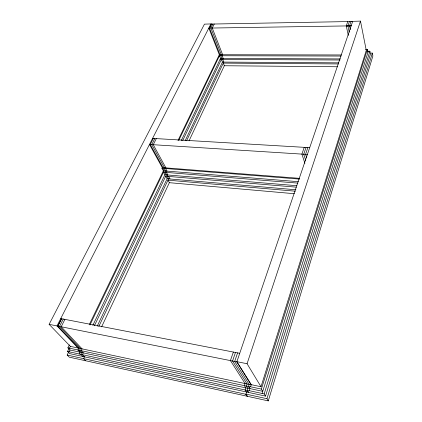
<?xml version="1.0" encoding="UTF-8"?>
<svg xmlns="http://www.w3.org/2000/svg" width="422" height="422" viewBox="0 0 422 422"><rect width="100%" height="100%" fill="white"/><g stroke="black" fill="none" stroke-linecap="round" stroke-linejoin="round"><path stroke-width="0.63" d="M268.281 400.9L266.952 398.706L245.957 394.101L247.387 396.29L268.281 400.9L372.884 55.989L372.336 53.098L370.753 53.098M266.952 398.706L372.336 53.098M265.522 396.131L264.172 393.905L247.234 390.234L248.658 392.455L265.522 396.131L370.442 54.116L369.878 51.21L367.346 51.215M264.172 393.905L369.878 51.21M262.094 393.457L368.279 51.252M261.382 389.084L248.521 386.33L249.951 388.583L262.753 391.336L261.382 389.084L367.372 49.411L365.463 49.406M261.002 386.742L247.07 363.722L236.879 361.686L251.248 384.669L261.002 386.742L366.27 50.382L360.483 21.1L351.051 21.416L349.522 25.884M68.622 352.085L67.177 355.044L69.277 357.165L247.387 396.29M68.981 348.493L67.531 351.457L69.641 353.604L248.658 392.455M249.275 390.677L249.951 388.583M250.573 386.768L251.248 384.669M247.329 396.474L245.899 394.285L246.575 392.196L245.14 389.975L245.82 387.887L244.375 385.639L245.061 383.551L230.412 360.594L233.366 352.053M248.6 392.639L247.176 390.419L247.851 388.324L246.416 386.077L247.097 383.983L232.538 361.021L235.481 352.465M69.34 344.874L67.889 347.833L70.005 350.007L249.887 388.762L248.463 386.515L249.138 384.416L234.674 361.448L237.607 352.876M247.07 363.722L360.483 21.1M78.001 348.002L56.981 325.921L210.926 23.938L204.454 24.138L49.116 324.349L70.374 346.378L251.19 384.853L236.816 361.876L352.702 21.332M307.881 147.547L305.56 154.341L306.546 157.401M306.055 147.442L303.719 154.225L305.707 160.344M347.886 25.911L349.39 21.548M304.23 147.336L301.888 154.109L304.895 163.282M348.314 35.406L346.256 25.932L347.765 21.58M101.612 326.839L169.364 182.684L167.972 180.162L295.405 191.198M189.04 140.832L224.33 65.742L223.296 63.105L338.296 63.944M97.229 326.153L167.128 178.733L165.719 176.196L296.328 187.168M185.184 140.663L222.441 62.081L221.397 59.428M98.822 326.47L168.584 178.859L167.181 176.317L167.819 174.982L166.405 172.419L167.028 171.116L165.609 168.526L165.92 167.877L153.249 144.704L156.33 138.611M186.582 140.79L223.776 62.092L222.732 59.433L223.217 58.426L222.167 55.746L222.652 54.739L212.25 28.031L214.281 24.017M79.157 353.974L80.022 352.164L77.938 349.986L78.808 348.171M92.84 325.373L164.897 174.74L163.478 172.176L297.821 183.116M181.244 140.573L220.548 58.415L219.493 55.741L341.039 56.047M94.401 325.763L166.358 174.861L164.939 172.297L165.561 171L164.142 168.41L164.453 167.761L151.741 144.609L154.832 138.522M182.694 140.595L221.877 58.421L220.833 55.746L221.313 54.739L210.873 28.052L212.91 24.038M89.443 324.249L163.372 170.82L161.942 168.241L162.259 167.592L149.488 144.466L307.401 154.457M178.015 140.436L219.308 54.733L208.816 28.084L351.162 25.858M89.976 324.961L164.1 170.878L162.676 168.299L162.987 167.65L150.237 144.514L153.334 138.432M178.775 140.384L219.978 54.733M69.129 351.8L70.005 350.007M69.493 348.176L70.374 346.378M63.242 319.048L59.502 326.422L80.438 348.519L79.568 350.334L81.646 352.512L80.781 354.327L82.844 356.484M64.919 319.37L61.185 326.76L82.068 348.867L81.198 350.682L83.271 352.866L82.406 354.68L84.469 356.838L83.609 358.653L85.655 360.784M57.861 326.095L61.612 318.731L57.819 326.09L78.851 348.182M209.534 28.074L211.575 24.065M346.256 25.932L351.194 25.763M352.65 21.49L210.858 24.075L211.543 24.065L209.502 28.074L220.01 54.733M219.308 54.733L341.409 54.955M220.548 58.415L340.338 58.922M220.062 59.423L339.968 60.008M222.441 62.081L338.666 62.852M224.33 65.742L337.579 66.76M152.585 138.39L309.711 147.658M162.259 167.592L299.615 178.358M161.942 168.241L299.372 179.076M163.372 170.82L298.307 181.687M164.897 174.74L296.808 185.701M167.128 178.733L295.906 189.768M169.364 182.684L294.398 193.714M60.736 318.557L239.733 353.293M49.116 324.349L236.816 361.876M67.889 347.833L248.463 386.515M67.531 351.457L247.176 390.419M67.177 355.044L245.899 394.285M168.647 176.438L170.045 178.986M347.902 25.874L349.258 32.199M349.548 25.821L350.355 29.614M367.372 49.411L367.942 52.339"/></g></svg>
